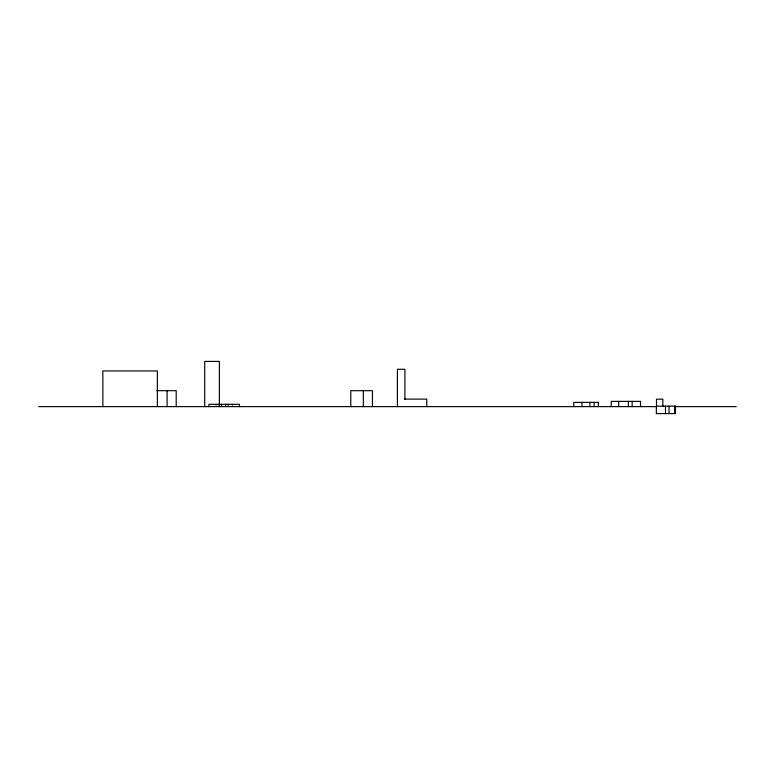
<?xml version="1.0" encoding="UTF-8"?>
<svg xmlns="http://www.w3.org/2000/svg" width="775" height="775" viewBox="0 0 775 775"><rect width="100%" height="100%" fill="white"/><g stroke="black" fill="none" stroke-linecap="round" stroke-linejoin="round"><path stroke-width="1.16" d="M156.831 390.687L176.206 390.687L176.206 406.623M404.472 399.115L426.793 399.115L426.793 406.623M38.75 406.623L656.328 406.623M674.492 406.623L736.25 406.623M674.802 406.158L674.802 413.588M669.058 406.158L669.058 413.588M665.483 406.158L665.483 413.588M662.848 406.623L662.848 399.183L656.493 399.183L656.493 406.623M640.518 406.623L640.518 401.373L611.233 401.373L611.233 406.623M632.148 401.373L632.148 406.623M628.36 401.373L628.36 406.623M618.731 401.373L618.731 406.623M598.377 406.623L598.377 402.37L573.81 402.37L573.81 406.623M594.163 402.37L594.163 406.623M589.901 402.37L589.901 406.623M581.947 402.37L581.947 406.623M404.928 399.115L404.928 369.278L397.42 369.278L397.42 406.623M372.436 406.623L372.436 390.687L350.784 390.687L350.784 406.623M363.33 390.687L363.33 406.623M239.456 406.623L239.456 404.308L208.911 404.308L208.911 406.623M232.277 404.308L232.277 405.083M228.034 404.308L228.034 405.461M225.68 404.308L225.68 405.461M221.66 404.308L221.66 406.623M219.373 405.461L219.373 361.412L204.716 361.412L204.716 406.623M219.315 404.308L219.315 406.623M216.099 404.308L216.099 405.083M167.1 390.687L167.1 406.623M157.354 406.623L157.354 370.934L102.862 370.934L102.862 406.623M675.413 406.158L656.347 406.158L656.347 413.588L675.413 413.588L675.413 406.158"/></g></svg>
